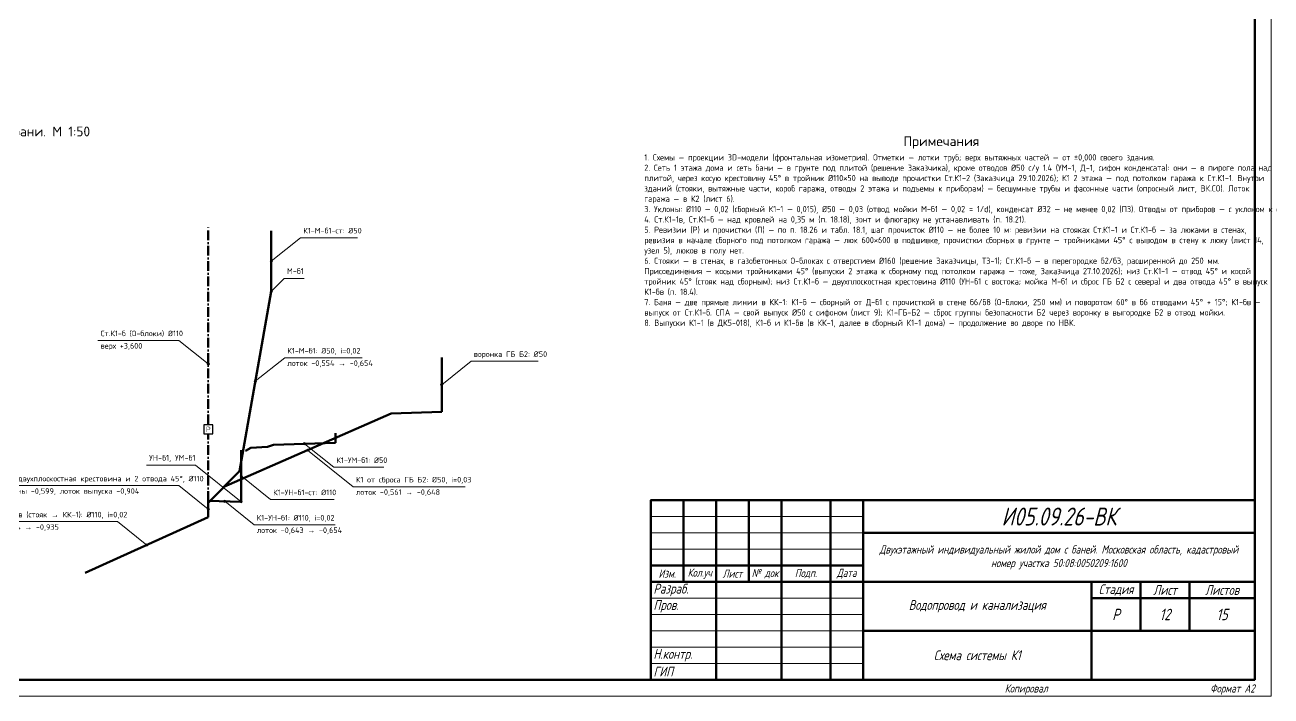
# Paper-space layout 'Лист' of a CAD drawing. Header units: millimetres. Extents: x 0 to 594, y 0 to 420.
# Drawn here: x 212.3 to 594, y 0 to 205.6 of the extents above; entities that cross this region are included whole.
import ezdxf
from ezdxf.enums import TextEntityAlignment as Align

# ---------------------------------------------------------------- set-up
doc = ezdxf.new("R2010")
doc.units = ezdxf.units.MM
doc.linetypes.add('ОВ_ШП', pattern=[460, 300, -80, 0, -80])
for name, color, linetype, lineweight in [('ВК_арматура', 7, 'Continuous', 25), ('ВК_К1', 34, 'Continuous', 50), ('ВК_К1в', 34, 'Continuous', 35), ('ВК_марки', 7, 'Continuous', 18), ('Рамка', 7, 'Continuous', 50), ('Таблицы', 7, 'Continuous', 18), ('Текст', 7, 'Continuous', 18), ('Тонкие', 8, 'Continuous', 13)]:
    doc.layers.add(name, color=color, linetype=linetype, lineweight=lineweight)
doc.styles.add('GOST', font='isocpeur.ttf', dxfattribs={"width": 0.9})
doc.styles.add('GOST_I', font='isocpeur.ttf', dxfattribs={"width": 0.8})

psp = doc.layouts.new('Лист')

# ---------------------------------------------------------------- hatches: boundary and pattern name
at = {"layer": 'ВК_марки'}
h = psp.add_hatch(color=7, dxfattribs=at)
edge = h.paths.add_edge_path()
edge.add_arc((287.73, 133.25), 0.35, 0, 360)
h = psp.add_hatch(color=7, dxfattribs=at)
edge = h.paths.add_edge_path()
edge.add_arc((287.73, 123.96), 0.35, 0, 360)
h = psp.add_hatch(color=7, dxfattribs=at)
edge = h.paths.add_edge_path()
edge.add_arc((268.44, 101.76), 0.35, 0, 360)
h = psp.add_hatch(color=7, dxfattribs=at)
edge = h.paths.add_edge_path()
edge.add_arc((282.85, 96.45), 0.35, 0, 360)
h = psp.add_hatch(color=7, dxfattribs=at)
edge = h.paths.add_edge_path()
edge.add_arc((339.96, 95.41), 0.35, 0, 360)
h = psp.add_hatch(color=7, dxfattribs=at)
edge = h.paths.add_edge_path()
edge.add_arc((297.89, 77.3), 0.35, 0, 360)
h = psp.add_hatch(color=7, dxfattribs=at)
edge = h.paths.add_edge_path()
edge.add_arc((298.86, 75.35), 0.35, 0, 360)
h = psp.add_hatch(color=7, dxfattribs=at)
edge = h.paths.add_edge_path()
edge.add_arc((278.52, 67.44), 0.35, 0, 360)
h = psp.add_hatch(color=7, dxfattribs=at)
edge = h.paths.add_edge_path()
edge.add_arc((268.44, 57.27), 0.35, 0, 360)
h = psp.add_hatch(color=7, dxfattribs=at)
edge = h.paths.add_edge_path()
edge.add_arc((273.48, 59.67), 0.35, 0, 360)
h = psp.add_hatch(color=7, dxfattribs=at)
edge = h.paths.add_edge_path()
edge.add_arc((278.52, 59.56), 0.35, 0, 360)
h = psp.add_hatch(color=7, dxfattribs=at)
edge = h.paths.add_edge_path()
edge.add_arc((249.6, 46.25), 0.35, 0, 360)

# ---------------------------------------------------------------- linework, layer by layer
at = {"layer": 'ВК_К1', "lineweight": 50}
for points in [[(287.73, 142.54), (287.73, 123.96)], [(287.73, 123.96), (277.96, 68.94)], [(339.96, 103.77), (339.96, 87.05)], [(324.46, 86.59), (273.25, 64.1)], [(339.96, 87.05), (324.46, 86.59)], [(307.39, 80.6), (307.39, 77.6)], [(288.39, 77), (286.63, 76.33)], [(307.39, 77.6), (288.39, 77)], [(278.52, 75.32), (278.52, 59.56)], [(281.43, 76.03), (279.87, 75.18)], [(286.63, 76.33), (281.43, 76.03)], [(277.96, 68.94), (268.44, 59.16)], [(278.52, 59.56), (268.44, 59.78)], [(268.44, 54.77), (268.44, 59.77)], [(268.44, 54.77), (230.75, 37.73)]]:
    psp.add_lwpolyline(points, dxfattribs=at)
at = {"layer": 'ВК_К1в', "linetype": 'ОВ_ШП', "lineweight": 50, "ltscale": 0.01}
psp.add_lwpolyline([(268.44, 59.77), (268.44, 143.75)], dxfattribs=at)
at = {"layer": 'ВК_марки'}
for points in [[(287.73, 133.25), (296.73, 140.45)], [(287.73, 123.96), (291.73, 127.96)], [(268.44, 101.76), (259.44, 108.96)], [(282.85, 96.45), (291.85, 103.65)], [(339.96, 95.41), (348.96, 102.61)], [(297.89, 77.3), (306.89, 70.1)], [(278.52, 59.56), (264.52, 70.76)], [(278.52, 67.44), (287.52, 60.24)], [(268.44, 57.27), (259.44, 64.47)], [(273.48, 59.67), (282.48, 52.47)], [(249.6, 46.25), (240.6, 53.45)]]:
    psp.add_lwpolyline(points, dxfattribs=at)
for centre in [(287.73, 133.25), (287.73, 123.96), (268.44, 101.76), (282.85, 96.45), (339.96, 95.41), (297.89, 77.3), (298.86, 75.35), (278.52, 67.44), (268.44, 57.27), (273.48, 59.67), (278.52, 59.56), (249.6, 46.25)]:
    psp.add_circle(centre, 0.35, dxfattribs=at)
at = {"layer": 'Рамка', "lineweight": 50}
for points in [[(20, 5), (589, 5), (589, 415), (20, 415)], [(404, 5), (589, 5), (589, 60), (404, 60)]]:
    psp.add_lwpolyline(points, close=True, dxfattribs=at)
at = {"layer": 'Таблицы', "lineweight": 50}
for p, q in [((414, 35), (414, 60)), ((424, 5), (424, 60)), ((434, 35), (434, 60)), ((444, 5), (444, 60)), ((459, 5), (459, 60)), ((469, 5), (469, 60)), ((469, 50), (589, 50)), ((404, 40), (469, 40)), ((404, 35), (589, 35)), ((539, 5), (539, 35)), ((554, 20), (554, 35)), ((569, 20), (569, 35)), ((539, 30), (589, 30)), ((469, 20), (589, 20))]:
    psp.add_line(p, q, dxfattribs=at)
at = {"layer": 'Таблицы', "lineweight": 18}
for p, q in [((404, 55), (469, 55)), ((404, 50), (469, 50)), ((404, 45), (469, 45)), ((404, 30), (469, 30)), ((404, 25), (469, 25)), ((404, 20), (469, 20)), ((404, 15), (469, 15)), ((404, 10), (469, 10))]:
    psp.add_line(p, q, dxfattribs=at)
at = {"layer": 'Тонкие'}
psp.add_lwpolyline([(0, 0), (594, 0), (594, 420), (0, 420)], close=True, dxfattribs=at)

# ---------------------------------------------------------------- texts
at = {"layer": 'Текст', "style": 'GOST'}
for s, p in [('Схема К1 бани. М 1:50', (211.5, 173)), ('Примечания', (493, 170))]:
    psp.add_text(s, height=3, dxfattribs=at).set_placement(p, align=Align.MIDDLE_CENTER)
at = {"layer": 'Текст'}
for s, insert, char_height, width, attachment_point, style in [('1. Схемы — проекции 3D-модели (фронтальная изометрия). Отметки — лотки труб; верх вытяжных частей — от ±0,000 своего здания.\\P2. Сеть 1 этажа дома и сеть бани — в грунте под плитой (решение Заказчика), кроме отводов Ø50 с/у 1.4 (УМ-1, Д-1, сифон конденсата): они — в пироге пола над плитой, через косую крестовину 45° в тройник Ø110×50 на выводе прочистки Ст.К1-2 (Заказчица 29.10.2026); К1 2 этажа — под потолком гаража к Ст.К1-1. Внутри зданий (стояки, вытяжные части, короб гаража, отводы 2 этажа и подъемы к приборам) — бесшумные трубы и фасонные части (опросный лист, ВК.СО). Лоток гаража — в К2 (лист 6).\\P3. Уклоны: Ø110 — 0,02 (сборный К1-1 — 0,015), Ø50 — 0,03 (отвод мойки М-б1 — 0,02 = 1/d), конденсат Ø32 — не менее 0,02 (П3). Отводы от приборов — с уклоном к сборным.\\P4. Ст.К1-1в, Ст.К1-б — над кровлей на 0,35 м (п. 18.18), зонт и флюгарку не устанавливать (п. 18.21).\\P5. Ревизии (Р) и прочистки (П) — по п. 18.26 и табл. 18.1, шаг прочисток Ø110 — не более 10 м: ревизии на стояках Ст.К1-1 и Ст.К1-б — за люками в стенах, ревизия в начале сборного под потолком гаража — люк 600×600 в подшивке, прочистки сборных в грунте — тройниками 45° с выводом в стену к люку (лист 14, узел 5), люков в полу нет.\\P6. Стояки — в стенах, в газобетонных О-блоках с отверстием Ø160 (решение Заказчицы, ТЗ-1); Ст.К1-б — в перегородке б2/б3, расширенной до 250 мм. Присоединения — косыми тройниками 45° (выпуски 2 этажа к сборному под потолком гаража — тоже, Заказчица 27.10.2026); низ Ст.К1-1 — отвод 45° и косой тройник 45° (стояк над сборным); низ Ст.К1-б — двухплоскостная крестовина Ø110 (УН-б1 с востока; мойка М-б1 и сброс ГБ Б2 с севера) и два отвода 45° в выпуск К1-бв (п. 18.4).\\P7. Баня — две прямые линии в КК-1: К1-б — сборный от Д-б1 с прочисткой в стене б6/б8 (О-блоки, 250 мм) и поворотом 60° в б6 отводами 45° + 15°; К1-бв — выпуск от Ст.К1-б. СПА — свой выпуск Ø50 с сифоном (лист 9); К1-ГБ-Б2 — сброс группы безопасности Б2 через воронку в выгородке Б2 в отвод мойки.\\P8. Выпуски К1-1 (в ДК5-018), К1-б и К1-бв (в КК-1, далее в сборный К1-1 дома) — продолжение во дворе по НВК.', (402, 166), 1.9, 182, 1, 'GOST'), ('{\\W0.8;\\Q15;Двухэтажный индивидуальный жилой дом с баней. Московская область, кадастровый номер участка 50:08:0050209:1600}', (529, 42.5), 2.5, 116, 5, 'GOST_I'), ('{\\W0.8;\\Q15;Водопровод и канализация}', (504, 27.5), 3, 66, 5, 'GOST_I'), ('{\\W0.8;\\Q15;Схема системы К1}', (504, 12.5), 3, 66, 5, 'GOST_I')]:
    psp.add_mtext(s, dxfattribs=dict(at, insert=insert, char_height=char_height, width=width, attachment_point=attachment_point, style=style))
at = {"layer": 'Текст', "style": 'GOST_I'}
for s, insert, char_height, attachment_point in [('{\\W0.8;\\Q15;И05.09.26-ВК}', (529, 55), 5.5, 5), ('{\\W0.8;\\Q15;Изм.}', (409, 37.5), 2.5, 5), ('{\\W0.8;\\Q15;Кол.уч}', (419, 37.5), 2.5, 5), ('{\\W0.8;\\Q15;Лист}', (429, 37.5), 2.5, 5), ('{\\W0.8;\\Q15;№ док}', (439, 37.5), 2.5, 5), ('{\\W0.8;\\Q15;Подп.}', (451.5, 37.5), 2.5, 5), ('{\\W0.8;\\Q15;Дата}', (464, 37.5), 2.5, 5), ('{\\W0.8;\\Q15;Разраб.}', (404.8, 32.5), 3, 4), ('{\\W0.8;\\Q15;}', (424.8, 32.5), 3, 4), ('{\\W0.8;\\Q15;}', (459.6, 32.5), 3, 4), ('{\\W0.8;\\Q15;Стадия}', (546.5, 32.5), 3, 5), ('{\\W0.8;\\Q15;Лист}', (561.5, 32.5), 3, 5), ('{\\W0.8;\\Q15;Листов}', (579, 32.5), 3, 5), ('{\\W0.8;\\Q15;Пров.}', (404.8, 27.5), 3, 4), ('{\\W0.8;\\Q15;}', (424.8, 27.5), 3, 4), ('{\\W0.8;\\Q15;}', (459.6, 27.5), 3, 4), ('{\\W0.8;\\Q15;Р}', (546.5, 25), 3.5, 5), ('{\\W0.8;\\Q15;12}', (561.5, 25), 3.5, 5), ('{\\W0.8;\\Q15;15}', (579, 25), 3.5, 5), ('{\\W0.8;\\Q15;Н.контр.}', (404.8, 12.5), 3, 4), ('{\\W0.8;\\Q15;}', (424.8, 12.5), 3, 4), ('{\\W0.8;\\Q15;}', (459.6, 12.5), 3, 4), ('{\\W0.8;\\Q15;ГИП}', (404.8, 7.5), 3, 4), ('{\\W0.8;\\Q15;}', (424.8, 7.5), 3, 4), ('{\\W0.8;\\Q15;}', (459.6, 7.5), 3, 4), ('{\\W0.8;\\Q15;Копировал}', (519, 2), 2.5, 5), ('{\\W0.8;\\Q15;Формат А2}', (589, 2), 2.5, 6)]:
    psp.add_mtext(s, dxfattribs=dict(at, insert=insert, char_height=char_height, attachment_point=attachment_point))

# ---------------------------------------------------------------- next in the draw order: wipeouts: each hides what was drawn before it
for points in [[(296.73, 140.75), (314.14, 140.75), (314.14, 143.27), (296.73, 143.27)], [(291.73, 128.26), (297.8, 128.26), (297.8, 130.91), (291.73, 130.91)], [(234.65, 109.26), (259.44, 109.26), (259.44, 111.78), (234.65, 111.78)], [(291.85, 103.95), (315.58, 103.95), (315.58, 106.48), (291.85, 106.48)], [(348.96, 102.91), (369.54, 102.91), (369.54, 105.44), (348.96, 105.44)], [(267.04, 80.35), (269.84, 80.35), (269.84, 83.15), (267.04, 83.15)], [(249.53, 71.06), (264.52, 71.06), (264.52, 73.71), (249.53, 73.71)], [(306.89, 70.4), (322.19, 70.4), (322.19, 72.92), (306.89, 72.92)], [(194.6, 64.77), (259.44, 64.77), (259.44, 67.29), (194.6, 67.29)], [(195.78, 53.75), (240.6, 53.75), (240.6, 56.28), (195.78, 56.28)], [(282.48, 52.77), (307.27, 52.77), (307.27, 55.3), (282.48, 55.3)]]:
    psp.add_wipeout(points)

# ---------------------------------------------------------------- next in the draw order: linework, layer by layer
at = {"layer": 'ВК_арматура'}
psp.add_lwpolyline([(267.04, 80.35), (269.84, 80.35), (269.84, 83.15), (267.04, 83.15)], close=True, dxfattribs=at)
at = {"layer": 'ВК_марки'}
for points in [[(296.73, 140.45), (314.14, 140.45)], [(291.73, 127.96), (297.8, 127.96)], [(348.96, 102.61), (369.54, 102.61)], [(298.86, 75.35), (312.86, 64.15)], [(249.53, 70.76), (264.52, 70.76)], [(306.89, 70.1), (322.19, 70.1)]]:
    psp.add_lwpolyline(points, dxfattribs=at)

# ---------------------------------------------------------------- next in the draw order: texts
at = {"layer": 'ВК_арматура', "style": 'GOST'}
psp.add_text('Р', height=1.6, dxfattribs=at).set_placement((268.44, 81.75), align=Align.MIDDLE_CENTER)
at = {"layer": 'ВК_марки', "style": 'GOST'}
for s, height, p in [('К1-М-б1-ст: Ø50', 1.7, (297.53, 141.25)), ('М-б1', 1.8, (292.53, 128.76)), ('воронка ГБ Б2: Ø50', 1.7, (349.76, 103.41)), ('УН-б1, УМ-б1', 1.8, (250.33, 71.56)), ('К1-УМ-б1: Ø50', 1.7, (307.69, 70.9))]:
    psp.add_text(s, height=height, dxfattribs=at).set_placement(p, align=Align.BOTTOM_LEFT)

# ---------------------------------------------------------------- next in the draw order: wipeouts: each hides what was drawn before it
for points in [[(234.65, 106.13), (259.44, 106.13), (259.44, 108.66), (234.65, 108.66)], [(291.85, 100.83), (315.58, 100.83), (315.58, 103.35), (291.85, 103.35)], [(194.6, 61.64), (259.44, 61.64), (259.44, 64.17), (194.6, 64.17)], [(195.78, 50.63), (240.6, 50.63), (240.6, 53.15), (195.78, 53.15)], [(282.48, 49.65), (307.27, 49.65), (307.27, 52.17), (282.48, 52.17)]]:
    psp.add_wipeout(points)

# ---------------------------------------------------------------- next in the draw order: linework, layer by layer
at = {"layer": 'ВК_марки'}
for points in [[(234.65, 108.96), (259.44, 108.96)], [(291.85, 103.65), (315.58, 103.65)], [(194.6, 64.47), (259.44, 64.47)], [(195.78, 53.45), (240.6, 53.45)], [(282.48, 52.47), (307.27, 52.47)]]:
    psp.add_lwpolyline(points, dxfattribs=at)

# ---------------------------------------------------------------- next in the draw order: texts
at = {"layer": 'ВК_марки', "style": 'GOST'}
for s, p in [('Ст.К1-б (О-блоки) Ø110', (235.45, 109.76)), ('К1-М-б1: Ø50, i=0,02', (292.65, 104.45)), ('низ Ст.К1-б: двухплоскостная крестовина и 2 отвода 45°, Ø110', (195.4, 65.27)), ('Выпуск К1-бв (стояк → КК-1): Ø110, i=0,02', (196.58, 54.25)), ('К1-УН-б1: Ø110, i=0,02', (283.28, 53.27))]:
    psp.add_text(s, height=1.7, dxfattribs=at).set_placement(p, align=Align.BOTTOM_LEFT)
for s, p in [('верх +3,600', (235.45, 108.16)), ('лоток -0,554 → -0,654', (292.65, 102.85)), ('ось крестовины -0,599, лоток выпуска -0,904', (195.4, 63.67)), ('лоток -0,904 → -0,935', (196.58, 52.65)), ('лоток -0,643 → -0,654', (283.28, 51.67))]:
    psp.add_text(s, height=1.7, dxfattribs=at).set_placement(p, align=Align.TOP_LEFT)

# ---------------------------------------------------------------- next in the draw order: wipeouts: each hides what was drawn before it
for points in [[(312.86, 64.45), (347.13, 64.45), (347.13, 66.97), (312.86, 66.97)], [(287.52, 60.54), (307.04, 60.54), (307.04, 63.07), (287.52, 63.07)]]:
    psp.add_wipeout(points)

# ---------------------------------------------------------------- next in the draw order: linework, layer by layer
at = {"layer": 'ВК_марки'}
psp.add_lwpolyline([(287.52, 60.24), (307.04, 60.24)], dxfattribs=at)

# ---------------------------------------------------------------- next in the draw order: texts
at = {"layer": 'ВК_марки', "style": 'GOST'}
psp.add_text('К1-УН-б1-ст: Ø110', height=1.7, dxfattribs=at).set_placement((288.32, 61.04), align=Align.BOTTOM_LEFT)

# ---------------------------------------------------------------- next in the draw order: wipeouts: each hides what was drawn before it
psp.add_wipeout([(312.86, 61.32), (347.13, 61.32), (347.13, 63.85), (312.86, 63.85)])

# ---------------------------------------------------------------- next in the draw order: linework, layer by layer
at = {"layer": 'ВК_марки'}
psp.add_lwpolyline([(312.86, 64.15), (347.13, 64.15)], dxfattribs=at)

# ---------------------------------------------------------------- next in the draw order: texts
at = {"layer": 'ВК_марки', "style": 'GOST'}
psp.add_text('К1 от сброса ГБ Б2: Ø50, i=0,03', height=1.7, dxfattribs=at).set_placement((313.66, 64.95), align=Align.BOTTOM_LEFT)
psp.add_text('лоток -0,561 → -0,648', height=1.7, dxfattribs=at).set_placement((313.66, 63.35), align=Align.TOP_LEFT)

doc.saveas('drawing.dxf')
